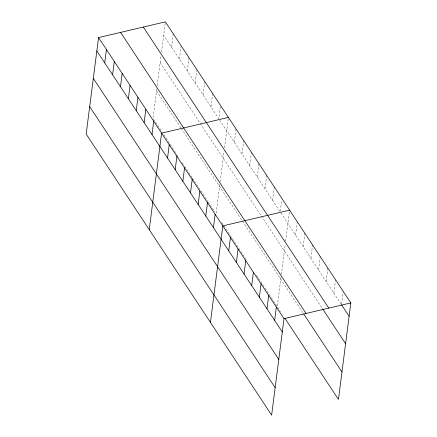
<?xml version="1.0" encoding="UTF-8"?>
<svg xmlns="http://www.w3.org/2000/svg" width="437" height="437" viewBox="0 0 437 437"><rect width="100%" height="100%" fill="white"/><g stroke="black" fill="none" stroke-linecap="round" stroke-linejoin="round"><path stroke-width="0.33" stroke-dasharray="2.19 1.64" d="M156.768 88.891L152.999 118.351L162.007 132.001M157.2 85.526L161.056 55.45M161.472 52.183L165.361 21.85M171.533 47.141L173.243 33.796M179.416 59.088L181.038 46.409M187.298 71.034L189.008 57.684M195.181 82.975L196.803 70.297M203.058 94.922L204.767 81.577M210.94 106.868L212.65 93.518M220.363 106.803L218.822 118.815L163.651 35.195M216.14 213.261L219.827 184.452M220.172 181.759L224.11 151.011M224.531 147.744L228.414 117.411M234.358 142.353L236.067 129.002M242.005 153.944L243.715 140.599M249.658 165.541L251.368 152.191M257.306 177.132L259.015 163.788M264.959 188.724L266.668 175.379M272.606 200.321L274.316 186.976M280.346 211.246L281.799 199.9M281.029 277.2L277.255 306.665L256.126 274.644M281.373 274.507L285.23 244.414M285.651 241.148L289.616 210.159M295.559 235.101L297.269 221.756M303.207 246.697L304.917 233.347M310.86 258.289L312.57 244.944M318.513 269.886L320.223 256.535M326.16 281.477L327.87 268.132M333.813 293.069L335.523 279.724M341.548 303.999L343.083 291.987M219.576 119.951L279.893 211.361M280.986 213.016L341.095 304.114M160.133 62.638L199.545 122.365M200.293 123.502L261.08 215.616M261.441 216.168L322.282 308.364M156.512 90.912L180.907 127.883M181.284 128.451L242.158 220.701M242.519 221.253L302.994 312.897M163.88 134.847L178.897 157.599M182.273 162.717L183.775 164.995M184.523 166.131L192.034 177.509M192.406 178.078L207.799 201.397M208.17 201.965L214.928 212.207M221.881 222.744L246.654 260.288M277.621 307.216L280.538 311.63"/><path stroke-width="0.66" d="M98.544 37.587L86.176 134.088L271.639 415.15L284.001 318.649L98.544 37.587L165.361 21.85L350.824 302.912L338.457 399.413L284.908 318.256M104.711 62.879L106.42 49.534M112.593 74.825L114.303 61.475M120.475 86.766L122.185 73.421M128.358 98.713L130.068 85.368M136.24 110.659L137.95 97.314M144.123 122.606L145.832 109.255M152.005 134.547L153.715 121.202M149.236 229.649L161.597 133.148L228.414 117.411M167.54 158.09L169.25 144.74M175.188 169.682L176.898 156.337M182.841 181.273L184.551 167.928M190.488 192.87L192.198 179.525M198.141 204.461L199.851 191.116M205.789 216.058L207.499 202.713M213.442 227.65L215.151 214.305M210.437 322.402L222.799 225.896L289.616 210.159M228.742 250.838L230.452 237.493M236.39 262.435L238.099 249.085M244.043 274.026L245.752 260.681M251.69 285.618L253.4 272.273M259.343 297.215L261.053 283.87M266.991 308.806L268.7 295.461M274.644 320.403L276.353 307.053M284.001 318.649L350.824 302.912M341.461 304.665L349.114 316.257M143.309 27.045L328.771 308.107M322.648 308.915L345.596 343.701M120.59 32.393L306.053 313.455M303.72 314.001L341.974 371.974M96.834 50.932L282.291 331.994M93.316 78.376L278.779 359.438M89.694 106.65L275.157 387.706"/></g></svg>
